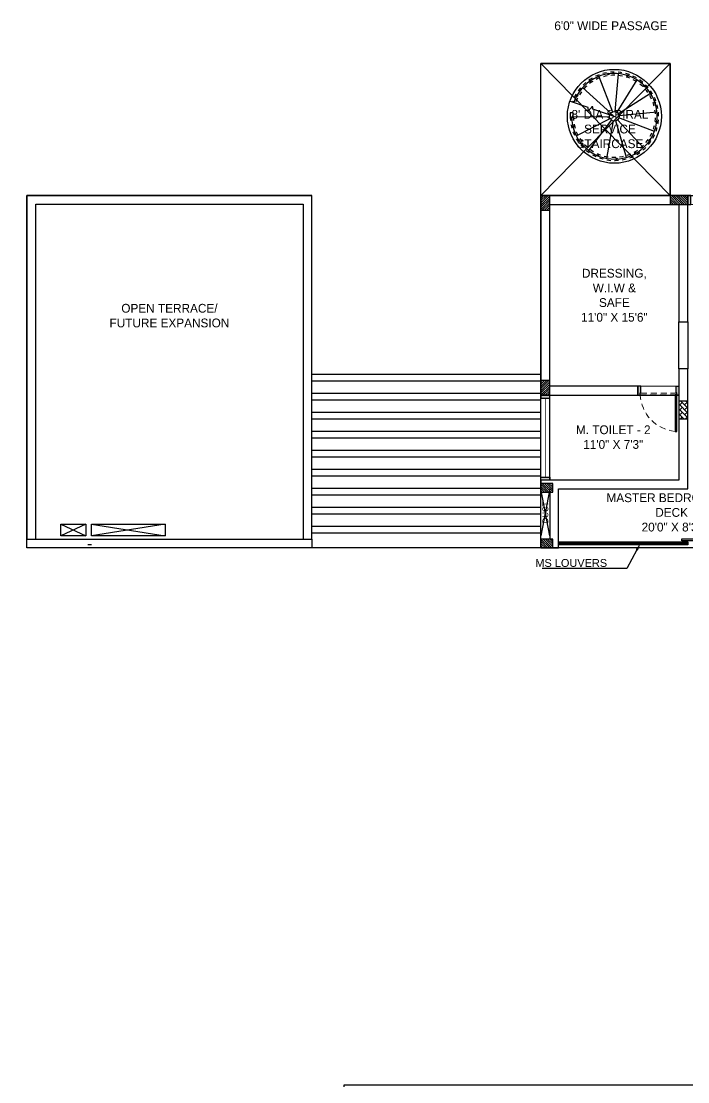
# Model space of a CAD drawing. Header units: metres. Extents: x 1738 to 2075, y -536 to -356.
# Drawn here: x 1904.58 to 1921.88, y -403.34 to -375.8 of the extents above; entities that cross this region are included whole.
import ezdxf
from ezdxf import colors
from ezdxf.entities.mleader import LeaderData, LeaderLine
from ezdxf.math import Vec2, Vec3

# ---------------------------------------------------------------- set-up
doc = ezdxf.new("R2010")
doc.units = ezdxf.units.M
doc.header["$MEASUREMENT"] = 0
doc.linetypes.add('DASHED', pattern=[0.75, 0.5, -0.25])
doc.linetypes.add('HIDDEN', pattern=[0.375, 0.25, -0.125])
doc.layers.add('BLK_1_FLR_1_UNITFA_1', color=234, linetype='Continuous')
for name, color, linetype, lineweight in [('CN-GLASS', 132, 'Continuous', 13), ('CN-HATCH', 252, 'Continuous', 5), ('CN-OVHD', 8, 'HIDDEN', 9), ('ED-LIGHTEST', 8, 'Continuous', 5)]:
    doc.layers.add(name, color=color, linetype=linetype, lineweight=lineweight)
doc.styles.add('ARIEL', font='arial.ttf')
doc.styles.add('Century Gothic', font='GOTHIC.TTF')
pattern_1 = [(134.9999999999999, (-973.9390282661324, 256.15821258114), (-0.0285123131843946, -0.0285123131843945), [])]

# ---------------------------------------------------------------- blocks, each defined once
blk = doc.blocks.new('A$Cc8a6d336')
at = {"layer": 'CN-HATCH'}
h = blk.add_hatch(color=250, dxfattribs=at)
h.dxf.hatch_style = 1
h.paths.add_polyline_path([(37.99992305509948, 41.30209999430815), (37.99992305504126, 78.66459606241267), (39.74992302937169, 78.66459606241267), (39.7499230294299, 41.30209999431543)])
at = {"layer": 'ED-LIGHTEST', "ltscale": 25}
h = blk.add_hatch(color=256, dxfattribs=at)
h.dxf.hatch_style = 1
h.paths.add_polyline_path([(2.25003410154022, 39.2770998835549), (3.000034101656639, 39.27709988356219), (3.000034101540221, 32.57709988346324), (3.41016566381e-05, 32.57709988344868), (3.41016566381e-05, 41.57709988344868), (2.25003410159843, 41.57709988344868)])
h.paths.add_polyline_path([(39.74973846413486, 39.27709988351853), (38.99973846425128, 39.27709988351125), (38.99973846419015, 32.5770998834123), (41.99973846419015, 32.5770998834123), (41.9997384641914, 41.57709988287493), (39.74973846419141, 41.57709988286764)])
for points in [[(37.99992305509948, 41.30209999430815), (37.99992305504126, 78.66459606241267), (39.74992302937169, 78.66459606241267), (39.7499230294299, 41.30209999431543)], [(2.25003410154022, 39.2770998835549), (3.000034101656639, 39.27709988356219), (3.000034101540221, 32.57709988346324), (3.41016566381e-05, 32.57709988344868), (3.41016566381e-05, 41.57709988344868), (2.25003410159843, 41.57709988344868)], [(39.74973846413195, 39.27709988351853), (38.99973846424837, 39.27709988351125), (38.99973846419015, 32.5770998834123), (41.99973846419015, 32.5770998834123), (41.99973846419015, 41.57709988285932), (39.74973846419015, 41.57709988285204)]]:
    blk.add_lwpolyline(points, close=True)
at = {"layer": 'CN-HATCH'}
blk.add_line((39.00003410159843, 32.57709988348506), (3.000034101540221, 32.57709988346324), dxfattribs=at)
at = {"layer": 'CN-OVHD', "ltscale": 25}
blk.add_lwpolyline([(39.74973846413195, 39.5520998959255), (2.50003410159843, 39.5270998835549), (2.50003410159843, 41.27709985807451), (39.74973846419015, 41.3020998704451)], close=True, dxfattribs=at)
blk.add_arc((41.71257044330768, 39.59185216716721), 39.24873330609591, 95.42788314835644, 177.539098304828, dxfattribs=at)
blk = doc.blocks.new('A$C0e6832bd')
for p, q in [((32.92490361211822, 87.18082103447887), (43.8342639747425, 49.86272547109184)), ((52.90511310735019, 88.25359022551856), (46.05428725201637, 49.98192204787483)), ((15.51298674478312, 77.32258811900829), (41.8996065450483, 48.76736625826379)), ((71.2724942648492, 80.31640466479803), (48.0951073806209, 49.10001254112649)), ((4.313034544087712, 60.74185605096136), (40.65516741166357, 46.9250626951507)), ((84.18343160804942, 65.03022456216058), (49.52965597430011, 47.40154808527586)), ((1.668783944885944, 40.90836054515603), (40.3613617895171, 44.72134097228989)), ((88.93614211387467, 45.59388364988989), (50.05773491939178, 45.24195465058073)), ((8.133579076093156, 21.97252074012431), (41.07967235965769, 42.61735877173484)), ((22.35457674213103, 7.896909542294451), (42.65978321142029, 41.05340197197803)), ((41.35584661003668, 1.627033258660958), (44.77103541899123, 40.35674905156703)), ((61.16112367445021, 4.474945758589456), (46.97162175946869, 40.67318377378978)), ((77.62589387595654, 15.84468398852186), (48.80104067074718, 41.93648802154712))]:
    blk.add_line(p, q)
at = {"linetype": 'DASHED', "ltscale": 0.5}
blk.add_lwpolyline([(84.94859978501336, 31.76820793422303, -11.91731272151022), (87.1542151174508, 45.57775357075295), (87.18940801755525, 41.68991285130686), (90.42927528376455, 41.71924026805209), (90.39408238366012, 45.60708098736355, 11.89252772031696), (88.0080901072943, 30.70142118655349)], format="xyb", dxfattribs=at)
blk.add_lwpolyline([(44.4241162907565, 45.89833334530339), (67.05525101002422, 38.00728220274686, 0.0338652354876705), (67.16771571349818, 36.0175618419271, 0.043188742503415), (67.31001094190286, 35.52283128254567, 0.1765832331596898), (67.49061280855676, 35.31954935227259, 0.1765832331596897), (67.75845469528576, 35.36646737784395, 0.043188742503415), (68.17750840570079, 35.66546611733065, 0.0338652354876703), (69.50273660570383, 37.15388999570861, -0.0338652354876705), (70.82796480570687, 38.6423138740829, -0.043188742503415), (71.2470185160928, 38.94131261356961, -0.1765832331596897), (71.5148604028218, 38.98823063914097, -0.1765832331596898), (71.69546226947568, 38.78494870886789, -0.0431887425034148), (71.83775749788038, 38.2902181494901, -0.0338652354876704), (71.95022220135434, 36.30049778866669), (90.08478893851861, 29.97731535237108)], format="xyb")
for centre, radius in [((42.86152722386757, 88.71328596825695), 0.8100000000000003), ((23.7274792616663, 83.11974692870355), 0.8100000000000003), ((62.48449896046078, 85.2006728909364), 0.8100000000000003), ((9.086405637586722, 69.59057720029159), 0.8100000000000003), ((78.49003019358497, 73.31696806661785), 0.8100000000000003), ((87.5287535294483, 55.5489926370974), 0.8100000000000003), ((2.002143089805031, 50.956933043537), 0.8100000000000003), ((45.1979340200778, 45.19796352566845), 4.860000000000002), ((3.95716649791575, 31.11814896083525), 0.8100000000000003), ((83.33833760002746, 24.11831222973706), 0.8100000000000003), ((14.54236156493425, 14.22575079481976), 0.8100000000000003), ((31.54263735137647, 3.81469448021744), 0.8100000000000003), ((51.40046311542391, 2.063630137745349), 0.8100000000000003), ((69.96032829245087, 9.338990953958273), 0.8100000000000003)]:
    blk.add_circle(centre, radius)
blk.add_arc((45.1979340200778, 45.19796352566845), 43.74000000000001, 0.5186296740260712, 341.3098503362988)

msp = doc.modelspace()

# ---------------------------------------------------------------- hatches: boundary and pattern name
at = {"lineweight": 30}
h = msp.add_hatch(dxfattribs=at)
h.set_pattern_fill('ANSI31', color=256, scale=0.0127, angle=360, style=0)
h.set_pattern_definition([(44.99999999999995, (2548.126479031844, 2431.363343318316), (-0.0285123131843945, 0.0285123131843946), [])])
h.paths.add_polyline_path([(1918.294905305015, -380.3272012352849), (1918.066305305016, -380.3272012352849), (1918.066305305016, -380.7082012352851), (1918.294905305015, -380.7082012352851)])
h = msp.add_hatch(dxfattribs=at)
h.set_pattern_fill('ANSI31', color=256, scale=0.0127, angle=269.9999999999999, style=0)
h.set_pattern_definition([(314.9999999999999, (4728.507284464853, -1090.70206180894), (0.0285123131843946, 0.0285123131843945), [])])
h.paths.add_polyline_path([(1921.876305305016, -380.5558012352852), (1921.876305305016, -380.3272012352849), (1921.419105305016, -380.3272012352849), (1921.419105305016, -380.5558012352852)])
h = msp.add_hatch(dxfattribs=at)
h.set_pattern_fill('ANSI31', color=256, scale=0.0127, angle=360, style=0)
h.set_pattern_definition([(44.99999999999995, (2548.126479031844, 2436.005618014155), (-0.0285123131843945, 0.0285123131843946), [])])
h.paths.add_polyline_path([(1918.294905305015, -385.1337265394484), (1918.066305305016, -385.1337265394484), (1918.066305305016, -385.5147265394487), (1918.294905305015, -385.5147265394487)])
h = msp.add_hatch(dxfattribs=at)
h.set_pattern_fill('AR-HBONE', color=256, scale=0.000889, angle=360, style=0)
h.set_pattern_definition([(44.99999999999999, (1065.203674776326, -2558.541040935857), (0, 0.1277351630660876), [0.2709672, -0.0903224]), (135, (1065.267542314326, -2558.477173397857), (0, 0.1277351630660876), [0.2709672, -0.0903224])])
h.paths.add_polyline_path([(1921.876305305008, -385.6671291267846), (1921.647705305009, -385.6671291267846), (1921.647705305009, -386.1243291267846), (1921.876305305008, -386.1243291267846)])
h = msp.add_hatch(dxfattribs=at)
h.set_pattern_fill('ANSI31', color=256, scale=0.0127, angle=89.99999999999993, style=0)
h.set_pattern_definition(pattern_1)
h.paths.add_polyline_path([(1918.371207475735, -388.0293265394487), (1918.371207475735, -387.8007265394487), (1918.066305305016, -387.8007265394487), (1918.066305305016, -388.0293265394487)])
h = msp.add_hatch(dxfattribs=at)
h.set_pattern_fill('ANSI31', color=256, scale=0.0127, angle=89.99999999999993, style=0)
h.set_pattern_definition(pattern_1)
h.paths.add_polyline_path([(1918.066407475735, -389.2485265394487), (1918.066407475735, -389.4771265394485), (1918.371207475735, -389.4771265394485), (1918.371207475735, -389.2485265394487)])
at = {"layer": 'ED-LIGHTEST', "ltscale": 25}
h = msp.add_hatch(color=256, dxfattribs=at)
h.dxf.hatch_style = 1
h.paths.add_polyline_path([(1924.925064832657, -380.3270859124605), (1924.925064832657, -380.5556859124605), (1924.848864832657, -380.5556859124605), (1924.848864832657, -380.3270859124605)])
h.paths.add_polyline_path([(1921.876407476393, -380.3270859124616), (1921.876407476393, -380.5556859124615), (1921.952607476393, -380.5556859124615), (1921.952607476393, -380.3270859124616)])
h = msp.add_hatch(color=256, dxfattribs=at)
h.dxf.hatch_style = 1
h.paths.add_polyline_path([(1918.295007794361, -385.508685776756), (1918.066407794362, -385.508685776756), (1918.066407794362, -385.584885776756), (1918.295007794361, -385.584885776756)])
h.paths.add_polyline_path([(1918.295007794361, -387.7184714393802), (1918.066407794362, -387.7184714393802), (1918.066407794362, -387.6422714393804), (1918.295007794361, -387.6422714393804)])

# ---------------------------------------------------------------- linework, layer by layer
at = {"lineweight": 30}
for p, q in [((1918.066407475737, -380.3270846914291), (1918.066407475737, -376.898085912462)), ((1918.066407480838, -384.5992876020998), (1918.066407480838, -376.8981412238468)), ((1918.066407480838, -376.8981412238468), (1921.41915646709, -376.8981412238464)), ((1921.41915646709, -376.8981412238464), (1921.419258514761, -380.3271412238532)), ((1918.066407480838, -380.3271412238532), (1940.164407477034, -380.3271412238532)), ((1921.419258514761, -380.3271412238532), (1940.164407490921, -380.3271412238536)), ((1918.066407475735, -389.4771265394485), (1918.066407480838, -384.5992876020998)), ((1912.122807759464, -384.9683231051713), (1918.066515277532, -384.9683231051713)), ((1918.066515277525, -385.1513231051712), (1912.122807759456, -385.151323105173)), ((1912.122807759464, -385.4613231051713), (1918.066515277532, -385.4613231051713)), ((1918.066515277525, -385.6443231051713), (1912.122807759456, -385.644323105173)), ((1912.122807759464, -385.9543231051712), (1918.066515277532, -385.9543231051712)), ((1918.066515277525, -386.1373231051711), (1912.122807759456, -386.1373231051729)), ((1912.122807759464, -386.4473231051712), (1918.066515277532, -386.4473231051712)), ((1918.066515277525, -386.6303231051711), (1912.122807759456, -386.6303231051729)), ((1912.122807759464, -386.9403231051711), (1918.066515277532, -386.9403231051711)), ((1918.066515277525, -387.1233231051712), (1912.122807759456, -387.1233231051729)), ((1912.122807759464, -387.4333231051712), (1918.066515277532, -387.4333231051712)), ((1918.066515277525, -387.616323105171), (1912.122807759456, -387.6163231051728)), ((1912.122915195024, -387.926323105171), (1918.066622713093, -387.926323105171)), ((1918.295007475738, -387.947085912461), (1918.066407475737, -389.1662859124623)), ((1918.066407475737, -389.1662859124623), (1918.066407475737, -387.947085912461)), ((1918.295007475738, -389.1662859124605), (1918.066407475737, -387.947085912461)), ((1918.066622713086, -388.1093231051711), (1912.122915195017, -388.1093231051729)), ((1912.122807759466, -388.419323105171), (1918.066515277535, -388.419323105171)), ((1918.066515277527, -388.6023231051709), (1912.122807759459, -388.6023231051729)), ((1912.122807759466, -388.912323105171), (1918.066515277535, -388.912323105171)), ((1918.066515277527, -389.095323105171), (1912.122807759459, -389.0953231051728)), ((1906.407806286166, -389.3948628513878), (1906.306207629051, -389.3948628513878)), ((1918.066510012696, -389.4771231051704), (1912.122807912885, -389.4771198332057)), ((1924.619602422026, -389.4771211397157), (1918.066407475735, -389.4771265394485))]:
    msp.add_line(p, q, dxfattribs=at)
at = {"color": 3, "lineweight": 30}
msp.add_line((1912.122807393221, -387.2612846914324), (1912.122802128396, -387.0326846913702), dxfattribs=at)
at = {"lineweight": 30}
for points in [[(1921.419211009138, -380.3271398803579), (1921.419203972712, -376.8981425673417), (1918.066407475737, -376.898085912462)], [(1921.419258515643, -380.3271708797995), (1918.066407475737, -376.898085912462)], [(1918.066407475737, -380.3270846914291), (1921.419203972597, -376.8980863815645)], [(1926.98181684681, -418.0521169642898), (1904.581817424215, -418.0521731677862), (1904.581816986774, -408.5269608435428), (1912.961007468502, -408.5270622483545), (1912.961007256604, -403.4217445601532), (1924.619606242268, -403.4217004730879), (1924.61959640301, -389.477126440717), (1904.731407394518, -389.4771266381802), (1904.731407394519, -380.3272012352849), (1912.122807393221, -380.3272012352849)], [(1926.981816407919, -418.0521169642898), (1904.581817205494, -418.0521237881651), (1904.581817205494, -408.5269114639219), (1912.961007467051, -408.5270622483545), (1912.961007467051, -403.4217445601523), (1924.619606452715, -403.4217004730872), (1924.61959640301, -389.477126440717), (1904.731407394518, -389.4771266381802), (1904.731407394519, -380.3271412238532), (1912.122807393221, -380.3271412238532)], [(1904.960007393223, -389.2485231051718), (1904.960007393223, -380.555650114629), (1911.894207393226, -380.555650114629), (1911.894207393226, -389.24852310517), (1912.122807393221, -389.24852310517), (1912.122807393221, -380.3270846914291), (1904.73140739322, -380.3270846914291), (1904.73140739322, -389.2485231051718), (1904.960007393223, -389.2485231051718)], [(1918.066407475737, -380.3272012352849), (1940.164407477034, -380.3272012352849), (1940.164390260487, -389.4771265394486), (1932.391996112163, -389.4771265394485), (1932.392001436217, -403.421724936596), (1937.497395610416, -403.4217212737464), (1937.497416407917, -411.8717230190393), (1934.601807477028, -411.8717230190393), (1934.601807477028, -408.7569868557633), (1929.725007477027, -408.7569868557633), (1929.725007477027, -411.8717230190393), (1926.981807477031, -411.8717230190393), (1926.981807477018, -417.9700163803901)], [(1921.876329309554, -380.3271640804666), (1921.876407922782, -380.3271640804666)], [(1906.255407393226, -388.8614504632985), (1905.607707393224, -389.1662501146326), (1905.607707393224, -388.8614504632985), (1906.255407393226, -389.1662501146326)], [(1908.312807393224, -388.8614504632985), (1906.407807393225, -389.1662504632984), (1906.407807393225, -388.8614504632985), (1908.312807393224, -389.1662504632984)], [(1918.523607475734, -389.3567605402621), (1921.876407476396, -389.3567605402621)]]:
    msp.add_lwpolyline(points, dxfattribs=at)
for points in [[(1918.294905305015, -380.3272012352849), (1918.066305305016, -380.3272012352849), (1918.066305305016, -380.7082012352851), (1918.294905305015, -380.7082012352851)], [(1920.58101576141, -385.5086859124618), (1920.58101576141, -385.2800859124615), (1918.295007475738, -385.2800859124615), (1918.295007475738, -380.5556859124623), (1921.647807476394, -380.5556859124623), (1921.647807476394, -383.6036859124613), (1921.876407476396, -383.6036859124613), (1921.876407476396, -380.3271640804666), (1918.066407475737, -380.3271640804666), (1918.066407475737, -385.5086859124618)], [(1921.876305305016, -380.5558012352852), (1921.876305305016, -380.3272012352849), (1921.419105305016, -380.3272012352849), (1921.419105305016, -380.5558012352852)], [(1921.876407476396, -384.8228859124607), (1921.647807476394, -384.8228859124607), (1921.647807476394, -383.6036859124628), (1921.876407476396, -383.6036859124628)], [(1918.523607475734, -389.4771265394485), (1918.523607475734, -387.947085912461), (1921.876407476396, -387.947085912461), (1921.876407476396, -384.8228859124627), (1921.647807476394, -384.8228859124627), (1921.647807476394, -387.7184859124625), (1918.066407475737, -387.7184859124625), (1918.066407475737, -388.0293265394487), (1918.295007475738, -388.0293265394487), (1918.295007475738, -389.2485265394487), (1918.066407475737, -389.2485265394487), (1918.066407475737, -389.4771265394485)], [(1918.294905305015, -385.1337265394484), (1918.066305305016, -385.1337265394484), (1918.066305305016, -385.5147265394487), (1918.294905305015, -385.5147265394487)], [(1921.647809816458, -387.7184859124625), (1918.295007475738, -387.7184859124625), (1918.295007475738, -385.5086859124618), (1921.647809816458, -385.5086859124618)], [(1921.876305305008, -385.6671291267846), (1921.647705305009, -385.6671291267846), (1921.647705305009, -386.1243291267846), (1921.876305305008, -386.1243291267846)], [(1918.371207475735, -388.0293265394487), (1918.371207475735, -387.8007265394487), (1918.066305305016, -387.8007265394487), (1918.066305305016, -388.0293265394487)], [(1905.607707393224, -388.8614504632985), (1906.255407393226, -388.8614504632985), (1906.255407393226, -389.1662501146326), (1905.607707393224, -389.1662501146326)], [(1908.312807393224, -389.1662504632984), (1906.407807393225, -389.1662504632984), (1906.407807393225, -388.8614504632985), (1908.312807393224, -388.8614504632985)], [(1912.122807393221, -389.4771265394468), (1904.731396096081, -389.4771265394504), (1904.731396096081, -389.2485231051738), (1912.122807393221, -389.24852310517)], [(1918.066407475735, -389.2485265394487), (1918.066407475735, -389.4771265394485), (1918.371207475735, -389.4771265394485), (1918.371207475735, -389.2485265394487)], [(1921.876407476396, -389.3948605402617), (1918.523607475734, -389.3948605402617), (1918.523607475734, -389.318660540264), (1921.876407476396, -389.318660540264)], [(1921.724007476397, -389.2424524232371), (1924.619607475738, -389.2424777954417), (1924.619607475738, -389.2932605402655), (1921.724007476397, -389.2932351680626)]]:
    msp.add_lwpolyline(points, close=True, dxfattribs=at)
at = {"color": 0}
for points in [[(1921.876407476393, -380.3270859124616), (1921.876407476393, -380.5556859124615), (1921.952607476393, -380.5556859124615), (1921.952607476393, -380.3270859124616)], [(1918.295007794361, -385.508685776756), (1918.066407794362, -385.508685776756), (1918.066407794362, -385.584885776756), (1918.295007794361, -385.584885776756)], [(1918.295007794361, -387.7184714393802), (1918.066407794362, -387.7184714393802), (1918.066407794362, -387.6422714393804), (1918.295007794361, -387.6422714393804)]]:
    msp.add_lwpolyline(points, close=True, dxfattribs=at)
at = {"lineweight": 30}
msp.add_circle((1919.971867752516, -378.2696859124623), 1.219199999999998, dxfattribs=at)
at = {"layer": 'BLK_1_FLR_1_UNITFA_1', "lineweight": 30}
msp.add_lwpolyline([(1929.496398518113, -408.7569868557633), (1912.960970885802, -408.7569868557633), (1912.960970885802, -403.4217015213438), (1924.619612515767, -403.4217015213438), (1924.619602422025, -389.4771219226722), (1918.066407480836, -389.4771273224053), (1918.066407480836, -376.8981420068033), (1921.419156467089, -376.898142006803), (1921.419258514759, -380.3271420068098), (1940.164407490919, -380.3271420068102), (1940.164390274372, -389.4771273224053), (1932.392006746382, -389.4771273224051), (1932.392006746382, -403.4217257195526), (1937.497390300248, -403.4217220567031), (1937.497416421803, -411.8717238019962), (1929.496398543551, -411.8717238019962), (1929.496398518113, -408.6734879164518)], dxfattribs=at)
at = {"layer": 'CN-GLASS', "const_width": 0.0127}
msp.add_lwpolyline([(1918.180707794362, -385.584885776756), (1918.180707794362, -387.6422714393804)], dxfattribs=at)
at = {"layer": 'CN-HATCH'}
for points in [[(1921.876407476393, -380.3270859124616), (1921.876407476393, -380.5556859124615), (1924.925064832657, -380.5556859124605), (1924.925064832657, -380.3270859124605)], [(1918.295007794361, -387.7184714393802), (1918.066407794362, -387.7184714393802), (1918.066407794362, -385.508685776756), (1918.295007794361, -385.508685776756)]]:
    msp.add_lwpolyline(points, close=True, dxfattribs=at)

# ---------------------------------------------------------------- block references
at = {"lineweight": 30, "yscale": 0.0254, "zscale": 0.0254, "rotation": 180}
for name, p, xscale in [('A$C0e6832bd', (1921.119895276628, -377.1216576389122), 0.0254), ('A$Cc8a6d336', (1920.581014895229, -384.4526275754213), -0.0254)]:
    msp.add_blockref(name, p, dxfattribs=dict(at, xscale=xscale))

# ---------------------------------------------------------------- texts
at = {"lineweight": 30, "char_height": 0.2286, "attachment_point": 5, "style": 'Century Gothic'}
for s, insert, width in [('\\A1;6\'0" WIDE PASSAGE', (1919.881648365393, -375.9200931902739), 4.993229564180896), ("8' DIA SPIRAL\\PSERVICE\\PSTAIRCASE", (1919.857110524855, -378.6021071513384), 3.581406098244941), ('\\A1;DRESSING, \\PW.I.W &\\PSAFE\\P11\'0" X 15\'6"', (1919.971407476063, -382.9178866310755), 2.133600000651258), ('\\A1;OPEN TERRACE/\\PFUTURE EXPANSION', (1908.427107393224, -383.447105243669), 6.934199999986359), ('\\A1;M. TOILET - 2\\P11\'0" X 7\'3"', (1919.942832863918, -386.6011351917202), 3.295650776600891), ('\\A1;MASTER BEDROOM - 2\\PDECK\\P20\'0" X 8\'3"', (1921.457307475735, -388.5566866310743), 6.324599999998429)]:
    msp.add_mtext(s, dxfattribs=dict(at, insert=insert, width=width))
at = {"lineweight": 30, "insert": (1918.18070755629, -388.5567078085439), "char_height": 0.1524, "width": 1.21924623422979, "attachment_point": 5, "rotation": 90.000000000079, "style": 'Century Gothic'}
msp.add_mtext('\\A1;DUCT', dxfattribs=at)

# ---------------------------------------------------------------- leaders
at = {"lineweight": 30}
ml = msp.add_multileader_mtext('Standard', dxfattribs=at)
ml.set_content('MS LOUVERS', color=256, style='ARIEL')
ml.set_leader_properties()
ml.build(insert=Vec2(0, 0))
ml.multileader.update_dxf_attribs({"has_text_frame": 1, "text_right_attachment_type": 6, "dogleg_length": 0.36, "arrow_head_size": 0.2032})
ctx = ml.context
ctx.base_point, ctx.char_height, ctx.arrow_head_size, ctx.landing_gap_size, ctx.plane_origin = Vec3(1917.881708938867, -389.8696361058712), 0.2032, 0.2032, 0.0762, Vec3(1920.999096240564, -391.0389515357035)
ctx.right_attachment, ctx.text_align_type = 6, 2
notes = []
notes.append((ctx, [(0, (1, 1, 0), (1920.291949805729, -390.0101435001413), (-1, 0), 0.4323674698637177, [(0, [(1920.652804219352, -389.3525353103594)], 0, [])])]))
ctx.mtext.insert, ctx.mtext.alignment, ctx.mtext.flow_direction = Vec3(1919.783382335867, -389.7663035001413), 3, 5
for ctx, leaders in notes:
    for number, flags, end, landing, length, lines in leaders:
        leader = LeaderData()
        leader.index, (leader.has_last_leader_line, leader.has_dogleg_vector, leader.attachment_direction) = number, flags
        leader.last_leader_point, leader.dogleg_vector, leader.dogleg_length = Vec3(end), Vec3(landing), length
        for number, points, colour, breaks in lines:
            line = LeaderLine()
            line.index, line.vertices, line.color, line.breaks = number, Vec3.list(points), colors.encode_raw_color(colour), breaks
            leader.lines.append(line)
        ctx.leaders.append(leader)

doc.saveas('drawing.dxf')
